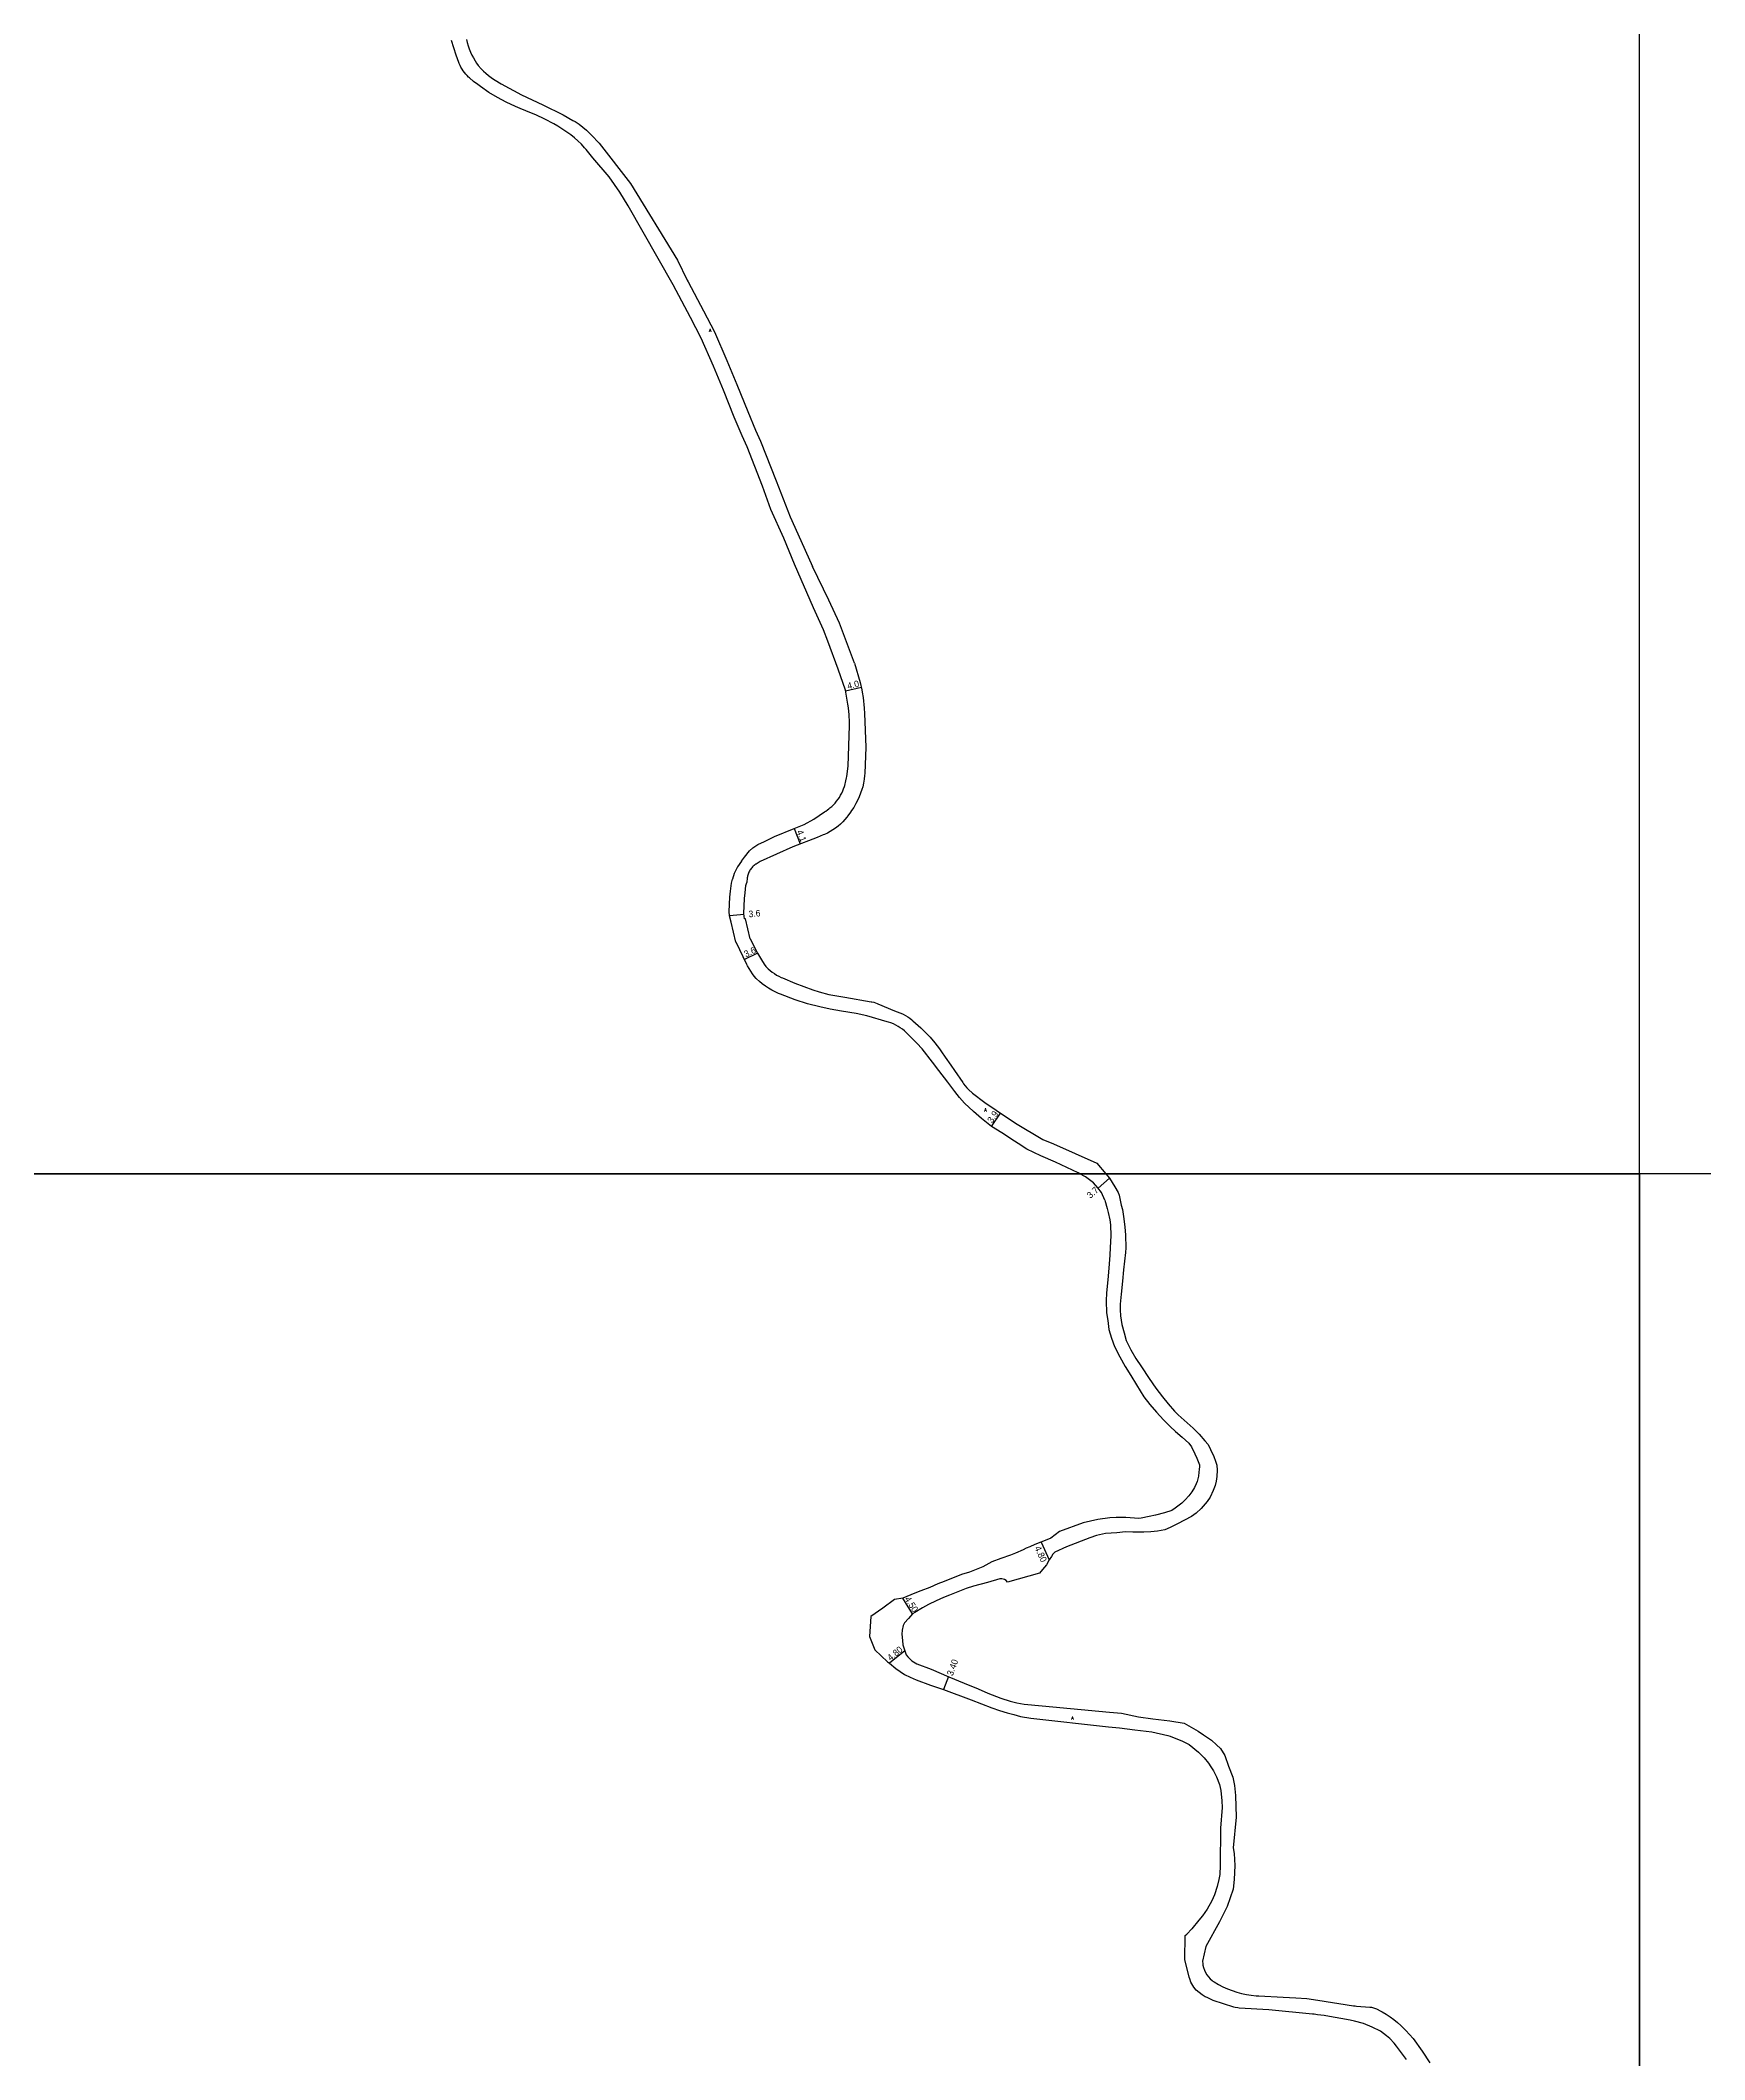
# Model space of a CAD drawing. Header units: metres. Extents: x -8000 to -6400, y -93000 to -90000.
# Drawn here: x -7592 to -7184, y -91417.2 to -90922.1 of the extents above; entities that cross this region are included whole.
import ezdxf

# ---------------------------------------------------------------- set-up
doc = ezdxf.new("R2010")
doc.units = ezdxf.units.M
doc.header["$LTSCALE"] = 2.5
for name, color, linetype in [('図郭', 7, 'Continuous'), ('幅員', 7, 'Continuous'), ('舗装', 7, 'Continuous'), ('道路', 7, 'Continuous')]:
    doc.layers.add(name, color=color, linetype=linetype)
doc.styles.get("Standard").update_dxf_attribs({"font": ''})
doc.styles.add('yoko_deco', font='txt.shx', dxfattribs={"bigfont": 'extfont.shx'})
doc.styles.get('Standard').set_extended_font_data('@MS PGothic')

msp = doc.modelspace()

# ---------------------------------------------------------------- linework, layer by layer
at = {"layer": '図郭'}
for points in [[(-8000, -91200), (-7200, -91200), (-7200, -90600), (-8000, -90600)], [(-8000, -91800), (-7200, -91800), (-7200, -91200), (-8000, -91200)], [(-7200, -91800), (-6400, -91800), (-6400, -91200), (-7200, -91200)]]:
    msp.add_lwpolyline(points, close=True, dxfattribs=at)
at = {"layer": '幅員', "flags": 128}
for points in [[(-7394.58, -91081.63), (-7390.73, -91080.72)], [(-7407.2, -91115.35), (-7405.72, -91119.15)], [(-7419.49, -91136.44), (-7423.08, -91136.77)], [(-7416.16, -91145.91), (-7419.39, -91147.45)], [(-7358.82, -91188.44), (-7356.66, -91185.15)], [(-7329.87, -91201.11), (-7332.66, -91203.57)], [(-7346.69, -91290.34), (-7344.66, -91294.69)], [(-7378.21, -91307.89), (-7380.6, -91304.08)], [(-7380.11, -91317), (-7383.83, -91320.03)], [(-7369.4, -91323.28), (-7370.57, -91326.47)]]:
    msp.add_lwpolyline(points, dxfattribs=at)
at = {"layer": '道路'}
for points in [[(-7487.52, -90921.89), (-7487.35, -90922.69), (-7487.13, -90923.47), (-7486.87, -90924.24), (-7486.56, -90925), (-7486.22, -90925.73), (-7485.84, -90926.45), (-7485.41, -90927.14), (-7485.06, -90927.71), (-7484.66, -90928.31), (-7483.96, -90929.14), (-7483.36, -90929.66), (-7482.77, -90930.21), (-7482.14, -90930.73), (-7481.49, -90931.22), (-7481.15, -90931.45), (-7479.43, -90932.59), (-7479.05, -90932.8), (-7474.03, -90935.48), (-7468.78, -90937.91), (-7463.83, -90940.4), (-7461.43, -90941.77), (-7460.92, -90942.06), (-7459.94, -90942.7), (-7459.01, -90943.39), (-7458.11, -90944.14), (-7457.26, -90944.95), (-7456.86, -90945.37), (-7455.02, -90947.33), (-7447.36, -90957.27), (-7435.77, -90976.03), (-7433.44, -90980.96)], [(-7436.9, -90982.1), (-7447.9, -90962.72), (-7449.93, -90959.39), (-7452.54, -90955.61), (-7456.56, -90950.91), (-7458.23, -90948.89), (-7458.61, -90948.45), (-7459.38, -90947.6), (-7460.21, -90946.79), (-7461.07, -90946.03), (-7461.97, -90945.32), (-7462.91, -90944.65), (-7463.39, -90944.34), (-7465.18, -90943.21), (-7466.14, -90942.62), (-7468.29, -90941.47), (-7470.5, -90940.43), (-7471.62, -90939.96), (-7474.41, -90938.85), (-7475.55, -90938.37), (-7477.79, -90937.33), (-7479.97, -90936.16), (-7482.08, -90934.88), (-7484.12, -90933.48), (-7485.11, -90932.74), (-7485.51, -90932.43), (-7485.81, -90932.2), (-7486.82, -90931.32), (-7487.01, -90931.15), (-7487.38, -90930.79), (-7487.73, -90930.42), (-7488.05, -90930.02), (-7488.36, -90929.61), (-7488.63, -90929.18), (-7488.89, -90928.74), (-7489.12, -90928.28), (-7489.32, -90927.81), (-7489.41, -90927.57), (-7490.06, -90925.79), (-7491.21, -90922.14)], [(-7433.44, -90980.96), (-7433.22, -90981.35), (-7429.42, -90988.44), (-7426.76, -90993.59), (-7423.7, -91000.6), (-7421.22, -91006.5), (-7418.58, -91013.15), (-7416.69, -91017.67), (-7415.44, -91020.37), (-7411.61, -91030.15), (-7408.18, -91038.94), (-7406.31, -91043.16), (-7402.68, -91051.13)], [(-7394.63, -91081.44), (-7396.4, -91076.27), (-7398.96, -91069.44), (-7400.01, -91066.64), (-7402.49, -91061.23), (-7407.13, -91050.54), (-7409.76, -91044.18), (-7412.91, -91037.15), (-7414.96, -91031.46), (-7418.76, -91021.79), (-7419.99, -91019.12), (-7421.91, -91014.51), (-7424.56, -91007.86), (-7427.01, -91002.01), (-7430.01, -90995.14), (-7432.61, -90990.12), (-7436.9, -90982.1)], [(-7392.45, -91074.85), (-7396.13, -91065.02), (-7398.73, -91059.35), (-7402.68, -91051.13)], [(-7392.45, -91074.85), (-7391, -91079.58), (-7390.58, -91081.36), (-7390.5, -91081.9), (-7390.31, -91083.22), (-7390.06, -91085.86), (-7389.99, -91087.19), (-7389.62, -91095.42), (-7389.91, -91101.92), (-7389.94, -91102.38), (-7390.03, -91103.31), (-7390.18, -91104.22), (-7390.37, -91105.13), (-7390.61, -91105.82), (-7390.94, -91106.74), (-7391.28, -91107.59), (-7391.69, -91108.47), (-7392.08, -91109.26), (-7392.58, -91110.23), (-7393.11, -91110.99), (-7393.39, -91111.36), (-7394.05, -91112.28), (-7394.29, -91112.59), (-7394.78, -91113.18), (-7395.3, -91113.75), (-7395.85, -91114.29), (-7396.44, -91114.8), (-7397.05, -91115.27), (-7397.69, -91115.71), (-7398.35, -91116.11), (-7399.03, -91116.48), (-7399.74, -91116.8), (-7400.09, -91116.95), (-7401.59, -91117.54), (-7407.53, -91119.85), (-7415.57, -91123.48), (-7416.52, -91124.07), (-7416.63, -91124.14), (-7416.84, -91124.29), (-7417.04, -91124.45), (-7417.23, -91124.62), (-7417.42, -91124.8), (-7417.59, -91124.99), (-7417.75, -91125.19), (-7417.9, -91125.4), (-7418.04, -91125.61), (-7418.17, -91125.83), (-7418.29, -91126.06), (-7418.39, -91126.3), (-7418.48, -91126.54), (-7418.56, -91126.78), (-7418.63, -91127.03), (-7418.68, -91127.28), (-7418.7, -91127.41), (-7418.71, -91127.47), (-7418.84, -91128.62)], [(-7402.41, -91113.07), (-7399.74, -91111.29), (-7399.48, -91111.1), (-7399, -91110.75), (-7398.69, -91110.51), (-7398.46, -91110.33), (-7398.01, -91109.95), (-7397.58, -91109.55), (-7397.18, -91109.12), (-7396.8, -91108.68), (-7396.44, -91108.21), (-7396.11, -91107.73), (-7395.81, -91107.22), (-7395.53, -91106.7), (-7395.29, -91106.17), (-7395.07, -91105.63), (-7394.88, -91105.07), (-7394.8, -91104.79), (-7394.5, -91103.67), (-7394.34, -91102.98), (-7394.28, -91102.63), (-7393.94, -91100.12), (-7393.63, -91090.14), (-7393.62, -91089.27), (-7393.69, -91087.52), (-7393.88, -91085.78), (-7394.02, -91084.91), (-7394.63, -91081.44)], [(-7420.09, -91123.34), (-7419.36, -91122.37), (-7418.18, -91120.85), (-7417.31, -91120.12), (-7416.13, -91119.32), (-7414.46, -91118.56), (-7412.06, -91117.35), (-7407.2, -91115.35), (-7404.77, -91114.35), (-7402.41, -91113.07)], [(-7421.51, -91143.22), (-7421.41, -91143.2)], [(-7337.19, -91200), (-7337.58, -91199.79), (-7343.16, -91197.2), (-7346.76, -91195.65), (-7350.14, -91193.96), (-7352.26, -91192.62), (-7354.07, -91191.47), (-7355.66, -91190.41), (-7357.38, -91189.34), (-7358.82, -91188.44), (-7361.29, -91186.43), (-7363.23, -91184.71), (-7365.43, -91182.74), (-7366.66, -91181.34), (-7367.85, -91179.82), (-7369.57, -91177.57), (-7371.74, -91174.71), (-7373.28, -91172.68), (-7375.79, -91169.42), (-7377.13, -91167.97), (-7379.48, -91165.62), (-7379.71, -91165.39), (-7380.18, -91164.97), (-7380.68, -91164.57), (-7381.2, -91164.21), (-7381.74, -91163.87), (-7382.3, -91163.56), (-7382.88, -91163.29), (-7383.47, -91163.04), (-7384.07, -91162.84), (-7384.38, -91162.75), (-7389.38, -91161.33), (-7392.02, -91160.75), (-7395.57, -91160.12), (-7398.4, -91159.62), (-7400.94, -91159.11), (-7403.92, -91158.39), (-7406.99, -91157.39), (-7410.58, -91155.99), (-7411.01, -91155.81), (-7411.86, -91155.43), (-7412.68, -91154.99), (-7413.48, -91154.52), (-7414.26, -91154), (-7415.01, -91153.45), (-7415.72, -91152.85), (-7416.4, -91152.21), (-7416.49, -91152.13), (-7416.98, -91151.57), (-7417.44, -91150.97), (-7417.86, -91150.36), (-7418.26, -91149.72), (-7418.61, -91149.06), (-7418.78, -91148.72), (-7421.41, -91143.2)], [(-7418.01, -91142.4), (-7416.16, -91145.91)], [(-7416.16, -91145.91), (-7414.94, -91148.01), (-7414.82, -91148.22), (-7414.56, -91148.62), (-7414.11, -91149.23), (-7413.55, -91149.78), (-7413.08, -91150.2), (-7412.58, -91150.59), (-7412.06, -91150.95), (-7411.52, -91151.29), (-7410.96, -91151.6), (-7410.39, -91151.87), (-7410.1, -91152), (-7407.07, -91153.25), (-7402.64, -91154.96), (-7401.09, -91155.42), (-7398.73, -91156.08), (-7394.78, -91156.74), (-7388.35, -91157.83), (-7388.13, -91157.87), (-7387.71, -91157.97), (-7387.29, -91158.1), (-7386.88, -91158.24), (-7386.68, -91158.32), (-7382.58, -91160.04), (-7381.33, -91160.52), (-7381.03, -91160.64), (-7380.46, -91160.9), (-7379.89, -91161.19), (-7379.35, -91161.52), (-7378.83, -91161.88), (-7378.33, -91162.27), (-7378.09, -91162.48), (-7376.11, -91164.22), (-7375.17, -91165.19), (-7373.9, -91166.52), (-7372.7, -91167.92), (-7371.58, -91169.39), (-7371.05, -91170.14), (-7370.18, -91171.41), (-7368.78, -91173.39), (-7367.92, -91174.69), (-7365.89, -91177.66), (-7365.7, -91177.94), (-7365.29, -91178.47), (-7364.85, -91178.97), (-7364.62, -91179.21), (-7364.49, -91179.33), (-7363.45, -91180.25), (-7360.49, -91182.55), (-7357.69, -91184.46), (-7352.97, -91187.57), (-7346.25, -91191.6), (-7343.65, -91192.67), (-7332.98, -91197.43), (-7330.81, -91200)], [(-7331.01, -91206.5), (-7331.83, -91204.6), (-7332.72, -91203.5), (-7333.84, -91202.23), (-7335.76, -91200.76), (-7337.19, -91200)], [(-7330.81, -91200), (-7329.87, -91201.11), (-7328.57, -91203.19), (-7327.75, -91204.63)], [(-7331.01, -91206.5), (-7330.51, -91208.51), (-7330.26, -91209.54), (-7329.85, -91211.27), (-7329.63, -91212.54), (-7329.59, -91215.22), (-7329.73, -91218.13), (-7329.79, -91220), (-7330.05, -91223.17), (-7330.33, -91226.05), (-7330.61, -91229.2), (-7330.73, -91231.2), (-7330.65, -91234.12), (-7330.29, -91235.99), (-7330.02, -91238.22), (-7329.43, -91240.32), (-7328.71, -91242.33), (-7327.39, -91244.93), (-7326.07, -91247.26), (-7324.67, -91249.5), (-7323.26, -91251.74), (-7321.45, -91254.71), (-7319.99, -91256.57), (-7318.35, -91258.44), (-7316.66, -91260.31), (-7315.05, -91261.96), (-7313.69, -91263.22), (-7312.08, -91264.59), (-7310.43, -91266.1), (-7309.82, -91266.97), (-7309, -91268.69), (-7308.52, -91269.71), (-7307.82, -91271.38), (-7307.85, -91271.78), (-7307.88, -91272.54), (-7307.96, -91273.19), (-7308.08, -91274.12), (-7308.3, -91275.11), (-7308.39, -91275.45), (-7308.62, -91276.01), (-7309.07, -91276.9), (-7309.74, -91278.03), (-7310.48, -91279), (-7311.31, -91279.93), (-7312.19, -91280.74), (-7313.81, -91282.01), (-7314.65, -91282.56), (-7316.45, -91283.17), (-7318.65, -91283.7), (-7320.19, -91284.08), (-7322.13, -91284.42), (-7322.67, -91284.51), (-7325.91, -91284.29), (-7328.27, -91284.26), (-7329.84, -91284.36), (-7332.75, -91284.79), (-7336.36, -91285.62), (-7342.17, -91287.73), (-7344.31, -91289.36), (-7345.66, -91289.95), (-7346.77, -91290.37), (-7348.18, -91290.9), (-7349.44, -91291.45), (-7350.3, -91291.83), (-7351.06, -91292.19), (-7352.95, -91293.07), (-7354.13, -91293.54), (-7356.52, -91294.32), (-7358.75, -91295.13), (-7360.97, -91296.36), (-7364.25, -91297.7), (-7366.22, -91298.29), (-7370.43, -91299.97), (-7371.98, -91300.58), (-7373.95, -91301.45), (-7376.12, -91302.28), (-7377.66, -91302.88), (-7380.6, -91304.08), (-7382.59, -91304.41), (-7385.49, -91306.49), (-7388.38, -91308.57), (-7388.47, -91309.81), (-7388.56, -91311.03), (-7388.73, -91313.48), (-7388.07, -91315.11), (-7387.41, -91316.73), (-7384.33, -91319.64), (-7383.83, -91320.03), (-7382.3, -91321.3), (-7381.25, -91322.03), (-7380.19, -91322.77), (-7378.74, -91323.44), (-7377.3, -91324.11), (-7373.81, -91325.38), (-7370.57, -91326.47), (-7363.82, -91328.98), (-7358.78, -91330.98), (-7356.88, -91331.59), (-7354.99, -91332.19), (-7353.35, -91332.62), (-7351.71, -91333.04), (-7349.17, -91333.51), (-7330.18, -91335.6), (-7327.48, -91335.82), (-7323.7, -91336.32), (-7319.49, -91336.8), (-7315.63, -91337.7), (-7315.06, -91337.88), (-7312.01, -91339.1), (-7310.39, -91339.98), (-7308.05, -91341.84), (-7306.7, -91343.22), (-7305.65, -91344.51), (-7305.02, -91345.44), (-7304.4, -91346.37), (-7303.65, -91347.83), (-7302.91, -91349.76), (-7302.64, -91351.18), (-7302.33, -91353.72), (-7302.26, -91355.41), (-7302.67, -91360.42), (-7302.74, -91369.6), (-7302.87, -91371.82), (-7303.11, -91373.04), (-7303.52, -91374.73), (-7304.19, -91376.83), (-7304.78, -91378.24), (-7305.95, -91380.28), (-7306.53, -91381.09), (-7307.1, -91381.91), (-7307.98, -91382.99), (-7309.74, -91385.12), (-7310.93, -91386.41)], [(-7327.75, -91204.63), (-7327.54, -91205.27), (-7327, -91207.7), (-7326.74, -91208.8), (-7326.43, -91210.52), (-7326.1, -91213.02), (-7325.99, -91215.08), (-7325.92, -91218.15), (-7326, -91219.31), (-7326.47, -91223.55), (-7326.75, -91226.38), (-7327.03, -91229.53), (-7327.27, -91231.98), (-7327.31, -91233.41), (-7327.18, -91234.87), (-7326.88, -91237.01), (-7326.34, -91238.99), (-7325.8, -91240.86), (-7324.68, -91243.19), (-7323.44, -91245.33), (-7322.08, -91247.36), (-7320.15, -91250.24), (-7318.52, -91252.61), (-7316.94, -91254.71), (-7315.5, -91256.42), (-7313.99, -91258.25), (-7313.1, -91259.11), (-7310.89, -91261.06), (-7309.36, -91262.36), (-7307.93, -91263.84), (-7306.5, -91265.48), (-7305.68, -91266.41), (-7305.1, -91267.65), (-7304.33, -91269.37), (-7303.87, -91270.49), (-7303.56, -91271.43), (-7303.52, -91272.67), (-7303.57, -91274.26), (-7303.76, -91275.35), (-7304, -91276.44), (-7304.47, -91277.68), (-7305.25, -91279.27), (-7305.99, -91280.4), (-7307.46, -91282.1), (-7308.63, -91283.23), (-7309.8, -91284.04), (-7313.22, -91285.82), (-7315.01, -91286.75), (-7316.33, -91287.33), (-7318.12, -91287.64), (-7319.75, -91287.83), (-7321.49, -91287.9), (-7324.21, -91287.86), (-7325.96, -91287.81), (-7328.12, -91288.01), (-7330.84, -91288.24), (-7333.09, -91288.74), (-7334.73, -91289.24), (-7340.4, -91291.52), (-7343.27, -91292.76), (-7343.81, -91293.27), (-7344.13, -91293.85), (-7344.66, -91294.69), (-7345.31, -91295.86), (-7346.31, -91297.03), (-7347.05, -91297.96), (-7354.93, -91300.16), (-7355.24, -91299.77), (-7355.67, -91299.5), (-7356.29, -91299.34), (-7356.79, -91299.34), (-7359.79, -91300.19), (-7363.24, -91301.16), (-7365.03, -91301.7), (-7369.11, -91303.32), (-7370.59, -91303.9), (-7372.42, -91304.71), (-7374.28, -91305.64), (-7375.71, -91306.46), (-7377.61, -91307.58), (-7378.21, -91307.89), (-7379.2, -91309.05), (-7380.14, -91310.14), (-7380.45, -91310.77), (-7380.74, -91311.89), (-7380.77, -91312.9), (-7380.66, -91314.42), (-7380.6, -91315.49), (-7380.19, -91316.74), (-7379.77, -91317.99), (-7379.34, -91318.46), (-7378.8, -91319.04), (-7378.34, -91319.39), (-7377.1, -91320.13), (-7373.64, -91321.5), (-7369.26, -91323.33), (-7365.5, -91324.9), (-7362.13, -91326.31), (-7359.69, -91327.33), (-7356.54, -91328.62), (-7354.25, -91329.28), (-7352.63, -91329.75), (-7350.84, -91330.03), (-7346.41, -91330.46), (-7329.87, -91332.01), (-7326.93, -91332.25), (-7322.82, -91333.19), (-7319.25, -91333.66), (-7315.07, -91334.14), (-7311.59, -91334.74), (-7308.17, -91336.65), (-7306.84, -91337.55), (-7304.93, -91338.85), (-7303.64, -91340), (-7302.65, -91340.91), (-7301.66, -91342.67), (-7300.76, -91345.26), (-7299.7, -91347.93), (-7299.24, -91349.99), (-7299.02, -91352.43), (-7298.88, -91357.77), (-7299.58, -91365.24), (-7299.35, -91366.69), (-7299.13, -91369.58), (-7299.37, -91373.01), (-7299.6, -91375.45), (-7301.06, -91379.64), (-7302.9, -91383.45)], [(-7257.09, -91417.2), (-7259.52, -91413.9), (-7260.14, -91413.14), (-7261.19, -91412.05), (-7261.98, -91411.35), (-7263.44, -91410.25), (-7265.48, -91409.26), (-7267.64, -91408.37), (-7269.8, -91407.78), (-7270.9, -91407.55), (-7276.88, -91406.48), (-7277.29, -91406.42), (-7278.09, -91406.29), (-7278.9, -91406.18), (-7279.71, -91406.08), (-7280.12, -91406.04), (-7290.85, -91404.98), (-7298.12, -91404.57), (-7298.44, -91404.54), (-7299.08, -91404.42), (-7299.39, -91404.33), (-7304.52, -91402.67), (-7305.99, -91402.01), (-7306.41, -91401.81), (-7307.21, -91401.34), (-7307.95, -91400.78), (-7308.62, -91400.14), (-7309.21, -91399.42), (-7309.72, -91398.64), (-7309.94, -91398.23), (-7310.24, -91397.41), (-7310.35, -91397), (-7311.39, -91392.67), (-7311.34, -91386.8), (-7310.93, -91386.41)], [(-7302.9, -91383.45), (-7306.27, -91389.43), (-7307.08, -91393.06), (-7307.02, -91393.69), (-7306.98, -91394.01), (-7306.85, -91394.65), (-7306.64, -91395.27), (-7306.37, -91395.86), (-7306.04, -91396.42), (-7305.65, -91396.93), (-7305.2, -91397.41), (-7304.7, -91397.83), (-7304.54, -91397.95), (-7304.22, -91398.15), (-7303.18, -91398.77), (-7302.1, -91399.34), (-7301, -91399.85), (-7299.86, -91400.29), (-7298.71, -91400.67), (-7297.53, -91400.99), (-7296.34, -91401.24), (-7295.14, -91401.43), (-7293.93, -91401.55), (-7293.32, -91401.59), (-7287.34, -91401.86), (-7284.21, -91402.03), (-7281.51, -91402.25), (-7278.82, -91402.6), (-7270.09, -91403.98), (-7269.71, -91404.03), (-7269.32, -91404.07), (-7266.06, -91404.33), (-7265.93, -91404.34), (-7265.67, -91404.38), (-7265.41, -91404.43), (-7265.15, -91404.5), (-7264.9, -91404.58), (-7264.65, -91404.67), (-7264.4, -91404.78), (-7264.29, -91404.84), (-7263.56, -91405.2), (-7263.06, -91405.47), (-7262.07, -91406.05), (-7261.11, -91406.67), (-7260.19, -91407.34), (-7259.3, -91408.07), (-7258.46, -91408.83), (-7257.65, -91409.64), (-7257.27, -91410.06), (-7255.49, -91412.05), (-7253.21, -91415.16), (-7251.4, -91418.01)]]:
    msp.add_lwpolyline(points, dxfattribs=at)
at = {"layer": '道路', "flags": 128}
for points in [[(-7420.09, -91123.34), (-7421.12, -91124.76), (-7421.94, -91126.36), (-7422.34, -91127.77)], [(-7422.64, -91138.33), (-7423.08, -91136.77), (-7423.11, -91135.73), (-7423, -91132.23), (-7422.8, -91130.73), (-7422.58, -91128.73), (-7422.34, -91127.77)], [(-7419.14, -91137.52), (-7419.42, -91137.49), (-7419.51, -91136.24), (-7419.4, -91132.52), (-7419.23, -91131.16), (-7419.02, -91129.36), (-7418.84, -91128.62)], [(-7421.51, -91143.22), (-7422.64, -91138.33)], [(-7418.01, -91142.4), (-7419.14, -91137.52)]]:
    msp.add_lwpolyline(points, dxfattribs=at)

# ---------------------------------------------------------------- texts
at = {"layer": '幅員'}
for s, rotation, p in [('4.0', 13.2841, (-7393.99, -91081.23)), ('4.1', 291.2439, (-7406.64, -91116.09)), ('3.6', 5.3598, (-7418.3, -91137.15)), ('3.6', 25.4546, (-7419.03, -91147)), ('3.9', 56.6698, (-7358.65, -91187.72)), ('3.7', 41.4856, (-7334.59, -91206.18)), ('4.80', 294.9971, (-7348.33, -91291.73)), ('4.50', 302.0445, (-7380.2, -91304.24)), ('4.80', 39.0791, (-7383.6, -91319.52)), ('3.40', 69.7646, (-7368.35, -91323.24))]:
    msp.add_text(s, height=1.6, rotation=rotation, dxfattribs=at).set_placement(p)
at = {"layer": '舗装', "style": 'yoko_deco'}
for p in [(-7428.07, -90993.62), (-7360.56, -91184.72), (-7339.23, -91333.83)]:
    msp.add_text('A', height=0.75, dxfattribs=at).set_placement(p)

doc.saveas('drawing.dxf')
